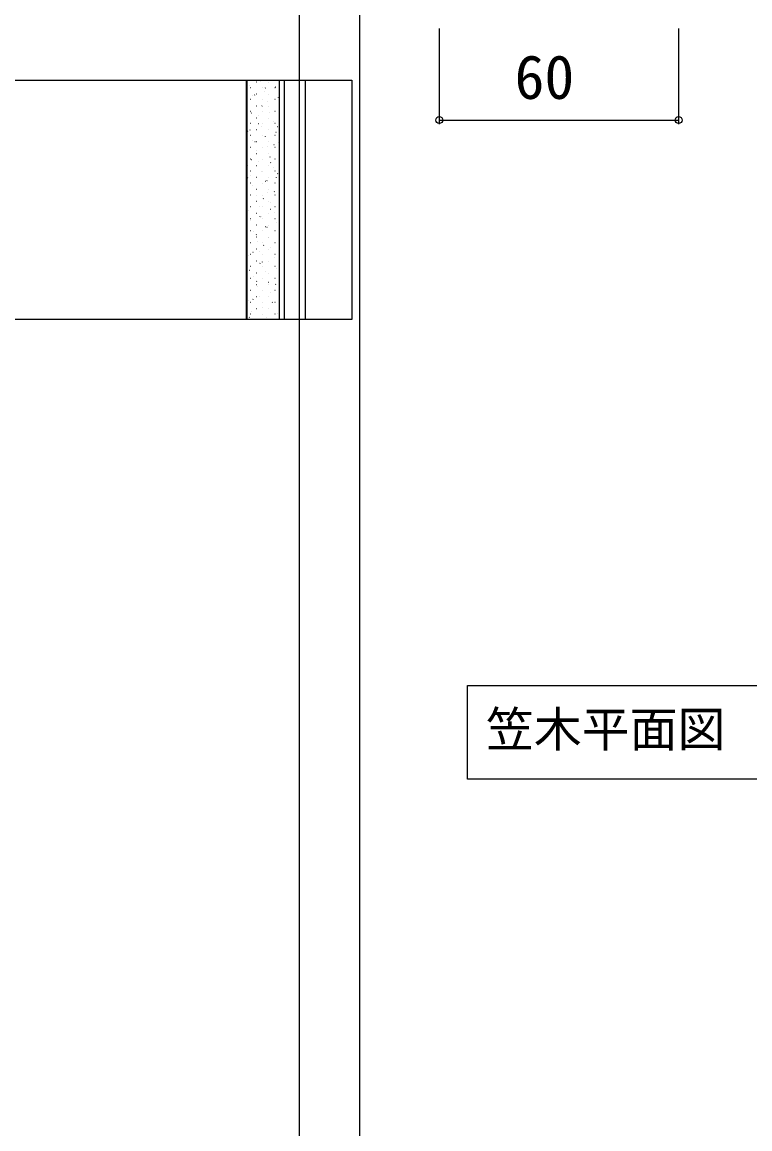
# Model space of a CAD drawing. Units: millimetres, scale not verified. Extents: x -875 to 875, y -1300 to 1294.
# Drawn here: x -75.5 to 106.8, y 370.9 to 648.5 of the extents above; entities that cross this region are included whole.
import ezdxf
from ezdxf.enums import TextEntityAlignment as Align

# ---------------------------------------------------------------- set-up
doc = ezdxf.new("R2010")
doc.units = ezdxf.units.MM
doc.header["$LTSCALE"] = 8
for name, color, linetype in [('0-1_USER1', 3, 'Continuous'), ('0-3_YKK_12', 2, 'Continuous'), ('0-4_YKK_13', 4, 'Continuous'), ('0-6_YKK_D', 6, 'Continuous'), ('0-8_YSS_K', 3, 'Continuous')]:
    doc.layers.add(name, color=color, linetype=linetype)
doc.styles.add('ＭＳ ゴシック', font='')
doc.styles.get('ＭＳ ゴシック').set_extended_font_data('MS Gothic')

msp = doc.modelspace()

# ---------------------------------------------------------------- linework, layer by layer
at = {"layer": '0-1_USER1'}
msp.add_lwpolyline([(36.111, 458.642), (36.111, 482.114), (132.353, 482.114), (132.353, 458.642)], close=True, dxfattribs=at)
at = {"layer": '0-3_YKK_12'}
msp.add_line((9, 653.907), (9, 158.907), dxfattribs=at)
at = {"layer": '0-4_YKK_13'}
for p, q in [((-19.291, 573.907), (-19.291, 633.907)), ((-19.129, 573.907), (-19.129, 633.907)), ((-16.791, 633.391), (-16.841, 633.391)), ((-15.7, 633.661), (-15.71, 633.657)), ((-13.751, 633.391), (-13.801, 633.391)), ((-9.767, 573.907), (-9.767, 633.907)), ((-4.5, 573.907), (-4.5, 633.907)), ((-18.49, 632.673), (-18.5, 632.669)), ((-18.216, 632.016), (-18.266, 632.016)), ((-17.844, 630.06), (-17.854, 630.057)), ((-17.192, 630.203), (-17.275, 630.147)), ((-16.791, 630.401), (-16.841, 630.401)), ((-15.176, 632.016), (-15.226, 632.016)), ((-14.724, 631.165), (-14.734, 631.162)), ((-14.502, 631.983), (-14.586, 631.927)), ((-13.751, 630.401), (-13.801, 630.401)), ((-12.136, 632.016), (-12.186, 632.016)), ((-11.981, 632.137), (-11.991, 632.133)), ((-18.216, 629.026), (-18.266, 629.026)), ((-16.868, 627.565), (-16.878, 627.562)), ((-16.791, 627.411), (-16.841, 627.411)), ((-15.387, 627.479), (-15.47, 627.424)), ((-15.176, 629.026), (-15.226, 629.026)), ((-14.125, 628.536), (-14.135, 628.533)), ((-13.751, 627.411), (-13.801, 627.411)), ((-12.136, 629.026), (-12.186, 629.026)), ((-11.335, 629.525), (-11.345, 629.521)), ((-18.216, 626.036), (-18.266, 626.036)), ((-18.076, 625.699), (-18.16, 625.644)), ((-16.27, 624.936), (-16.279, 624.933)), ((-15.176, 626.036), (-15.226, 626.036)), ((-13.479, 625.924), (-13.489, 625.921)), ((-12.136, 626.036), (-12.186, 626.036)), ((-19.013, 623.965), (-19.022, 623.961)), ((-18.216, 623.046), (-18.266, 623.046)), ((-16.791, 624.421), (-16.841, 624.421)), ((-16.271, 622.976), (-16.355, 622.921)), ((-15.624, 622.324), (-15.633, 622.321)), ((-15.176, 623.046), (-15.226, 623.046)), ((-13.751, 624.421), (-13.801, 624.421)), ((-12.503, 623.429), (-12.513, 623.426)), ((-12.136, 623.046), (-12.186, 623.046)), ((-11.469, 622.237), (-11.552, 622.182)), ((-18.961, 621.196), (-19.044, 621.141)), ((-18.414, 621.336), (-18.423, 621.333)), ((-18.216, 620.056), (-18.266, 620.056)), ((-16.791, 621.431), (-16.841, 621.431)), ((-15.176, 620.056), (-15.226, 620.056)), ((-14.648, 619.829), (-14.657, 619.825)), ((-13.751, 621.431), (-13.801, 621.431)), ((-12.136, 620.056), (-12.186, 620.056)), ((-11.904, 620.8), (-11.914, 620.797)), ((-18.216, 617.066), (-18.266, 617.066)), ((-17.768, 618.724), (-17.777, 618.72)), ((-17.156, 618.473), (-17.239, 618.418)), ((-16.791, 618.441), (-16.841, 618.441)), ((-16.792, 616.228), (-16.801, 616.225)), ((-15.176, 617.066), (-15.226, 617.066)), ((-14.049, 617.2), (-14.058, 617.196)), ((-13.751, 618.441), (-13.801, 618.441)), ((-12.353, 617.734), (-12.436, 617.679)), ((-12.136, 617.066), (-12.186, 617.066)), ((-11.258, 618.188), (-11.268, 618.184)), ((-18.216, 614.076), (-18.266, 614.076)), ((-18.04, 613.97), (-18.124, 613.915)), ((-16.791, 615.451), (-16.841, 615.451)), ((-16.193, 613.6), (-16.202, 613.596)), ((-15.176, 614.076), (-15.226, 614.076)), ((-13.751, 615.451), (-13.801, 615.451)), ((-13.403, 614.588), (-13.412, 614.584)), ((-12.136, 614.076), (-12.186, 614.076)), ((-18.936, 612.628), (-18.945, 612.625)), ((-18.216, 611.086), (-18.266, 611.086)), ((-16.791, 612.461), (-16.841, 612.461)), ((-15.547, 610.987), (-15.556, 610.984)), ((-15.176, 611.086), (-15.226, 611.086)), ((-13.751, 612.461), (-13.801, 612.461)), ((-13.237, 613.231), (-13.321, 613.176)), ((-12.427, 612.092), (-12.436, 612.089)), ((-12.136, 611.086), (-12.186, 611.086)), ((-18.925, 609.467), (-19.008, 609.411)), ((-18.337, 609.999), (-18.346, 609.996)), ((-18.216, 608.096), (-18.266, 608.096)), ((-16.791, 609.471), (-16.841, 609.471)), ((-15.176, 608.096), (-15.226, 608.096)), ((-14.571, 608.492), (-14.58, 608.489)), ((-14.122, 608.728), (-14.205, 608.672)), ((-13.751, 609.471), (-13.801, 609.471)), ((-12.136, 608.096), (-12.186, 608.096)), ((-11.828, 609.463), (-11.837, 609.46)), ((-11.433, 610.508), (-11.516, 610.452)), ((-18.216, 605.106), (-18.266, 605.106)), ((-17.691, 607.387), (-17.7, 607.384)), ((-16.791, 606.481), (-16.841, 606.481)), ((-15.176, 605.106), (-15.226, 605.106)), ((-13.972, 605.863), (-13.981, 605.86)), ((-13.751, 606.481), (-13.801, 606.481)), ((-12.317, 606.004), (-12.4, 605.949)), ((-12.136, 605.106), (-12.186, 605.106)), ((-11.182, 606.851), (-11.191, 606.848)), ((-16.791, 603.491), (-16.841, 603.491)), ((-16.715, 604.892), (-16.725, 604.888)), ((-15.006, 604.224), (-15.09, 604.169)), ((-13.751, 603.491), (-13.801, 603.491)), ((-13.326, 603.251), (-13.335, 603.248)), ((-18.859, 601.291), (-18.869, 601.288)), ((-18.216, 602.116), (-18.266, 602.116)), ((-16.791, 600.501), (-16.841, 600.501)), ((-16.116, 602.263), (-16.126, 602.26)), ((-15.891, 599.721), (-15.974, 599.666)), ((-15.47, 599.651), (-15.48, 599.647)), ((-15.176, 602.116), (-15.226, 602.116)), ((-13.751, 600.501), (-13.801, 600.501)), ((-13.202, 601.501), (-13.285, 601.446)), ((-12.35, 600.756), (-12.359, 600.752)), ((-12.136, 602.116), (-12.186, 602.116)), ((-18.26, 598.663), (-18.27, 598.659)), ((-18.216, 599.126), (-18.266, 599.126)), ((-16.791, 597.511), (-16.841, 597.511)), ((-15.176, 599.126), (-15.226, 599.126)), ((-14.494, 597.155), (-14.504, 597.152)), ((-14.086, 596.998), (-14.169, 596.943)), ((-13.751, 597.511), (-13.801, 597.511)), ((-12.136, 599.126), (-12.186, 599.126)), ((-11.751, 598.127), (-11.761, 598.123)), ((-18.216, 596.136), (-18.266, 596.136)), ((-17.614, 596.05), (-17.624, 596.047)), ((-16.775, 595.218), (-16.859, 595.163)), ((-16.791, 594.521), (-16.841, 594.521)), ((-15.176, 596.136), (-15.226, 596.136)), ((-13.895, 594.526), (-13.905, 594.523)), ((-13.751, 594.521), (-13.801, 594.521)), ((-12.136, 596.136), (-12.186, 596.136)), ((-18.216, 593.146), (-18.266, 593.146)), ((-16.791, 591.531), (-16.841, 591.531)), ((-16.638, 593.555), (-16.648, 593.552)), ((-15.176, 593.146), (-15.226, 593.146)), ((-14.97, 592.495), (-15.054, 592.44)), ((-13.751, 591.531), (-13.801, 591.531)), ((-13.249, 591.914), (-13.259, 591.911)), ((-12.136, 593.146), (-12.186, 593.146)), ((-18.783, 589.955), (-18.792, 589.951)), ((-18.216, 590.156), (-18.266, 590.156)), ((-17.66, 590.715), (-17.743, 590.66)), ((-16.791, 588.541), (-16.841, 588.541)), ((-16.04, 590.926), (-16.049, 590.923)), ((-15.176, 590.156), (-15.226, 590.156)), ((-13.751, 588.541), (-13.801, 588.541)), ((-12.273, 589.419), (-12.283, 589.416)), ((-12.136, 590.156), (-12.186, 590.156)), ((-18.544, 586.212), (-18.628, 586.156)), ((-18.216, 587.166), (-18.266, 587.166)), ((-18.184, 587.326), (-18.193, 587.323)), ((-15.855, 587.992), (-15.938, 587.936)), ((-15.394, 588.314), (-15.403, 588.311)), ((-15.176, 587.166), (-15.226, 587.166)), ((-14.418, 585.819), (-14.427, 585.815)), ((-12.136, 587.166), (-12.186, 587.166)), ((-11.675, 586.79), (-11.684, 586.787)), ((-18.216, 584.176), (-18.266, 584.176)), ((-17.538, 584.714), (-17.547, 584.71)), ((-16.791, 585.551), (-16.841, 585.551)), ((-16.739, 583.488), (-16.823, 583.433)), ((-15.176, 584.176), (-15.226, 584.176)), ((-13.819, 583.19), (-13.828, 583.186)), ((-13.751, 585.551), (-13.801, 585.551)), ((-12.136, 584.176), (-12.186, 584.176)), ((-18.216, 581.186), (-18.266, 581.186)), ((-16.791, 582.561), (-16.841, 582.561)), ((-16.562, 582.218), (-16.571, 582.215)), ((-15.176, 581.186), (-15.226, 581.186)), ((-13.751, 582.561), (-13.801, 582.561)), ((-13.173, 580.578), (-13.182, 580.574)), ((-12.136, 581.186), (-12.186, 581.186)), ((-11.937, 582.749), (-12.02, 582.694)), ((-18.706, 578.618), (-18.715, 578.615)), ((-18.216, 578.196), (-18.266, 578.196)), ((-17.624, 578.985), (-17.707, 578.93)), ((-16.791, 579.571), (-16.841, 579.571)), ((-15.963, 579.59), (-15.972, 579.586)), ((-15.176, 578.196), (-15.226, 578.196)), ((-13.751, 579.571), (-13.801, 579.571)), ((-12.821, 578.246), (-12.904, 578.191)), ((-12.197, 578.082), (-12.206, 578.079)), ((-12.136, 578.196), (-12.186, 578.196)), ((-18.216, 575.206), (-18.266, 575.206)), ((-18.107, 575.989), (-18.117, 575.986)), ((-16.791, 576.581), (-16.841, 576.581)), ((-15.317, 576.977), (-15.326, 576.974)), ((-15.176, 575.206), (-15.226, 575.206)), ((-13.751, 576.581), (-13.801, 576.581)), ((-12.136, 575.206), (-12.186, 575.206)), ((-11.598, 575.453), (-11.607, 575.45)), ((-11.14, 573.907), (-19.292, 573.907)), ((-18.508, 574.482), (-18.592, 574.427)), ((-14.341, 574.482), (-14.35, 574.479))]:
    msp.add_line(p, q, dxfattribs=at)
msp.add_lwpolyline([(-289.1, 633.907), (7.1, 633.907), (7.1, 573.907), (-289.1, 573.907)], close=True, dxfattribs=at)
msp.add_lwpolyline([(-19.292, 633.907), (-11.14, 633.907), (-11.14, 573.907)], dxfattribs=at)
at = {"layer": '0-6_YKK_D'}
for p, q in [((29, 646.907), (29, 622.907)), ((89, 646.907), (89, 622.907)), ((29, 623.907), (89, 623.907))]:
    msp.add_line(p, q, dxfattribs=at)
for centre in [(29, 623.907), (89, 623.907)]:
    msp.add_circle(centre, 0.875, dxfattribs=at)
at = {"layer": '0-8_YSS_K'}
msp.add_line((-6, 148.907), (-6, 668.907), dxfattribs=at)

# ---------------------------------------------------------------- texts
at = {"layer": '0-1_USER1', "style": 'ＭＳ ゴシック'}
msp.add_text('笠木平面図', height=8.798, dxfattribs=at).set_placement((40.71, 464.113), align=Align.BOTTOM_LEFT)
at = {"layer": '0-6_YKK_D', "style": 'ＭＳ ゴシック'}
msp.add_text('60', height=11, dxfattribs=at).set_placement((47.878, 625.907), align=Align.BOTTOM_LEFT)

doc.saveas('drawing.dxf')
